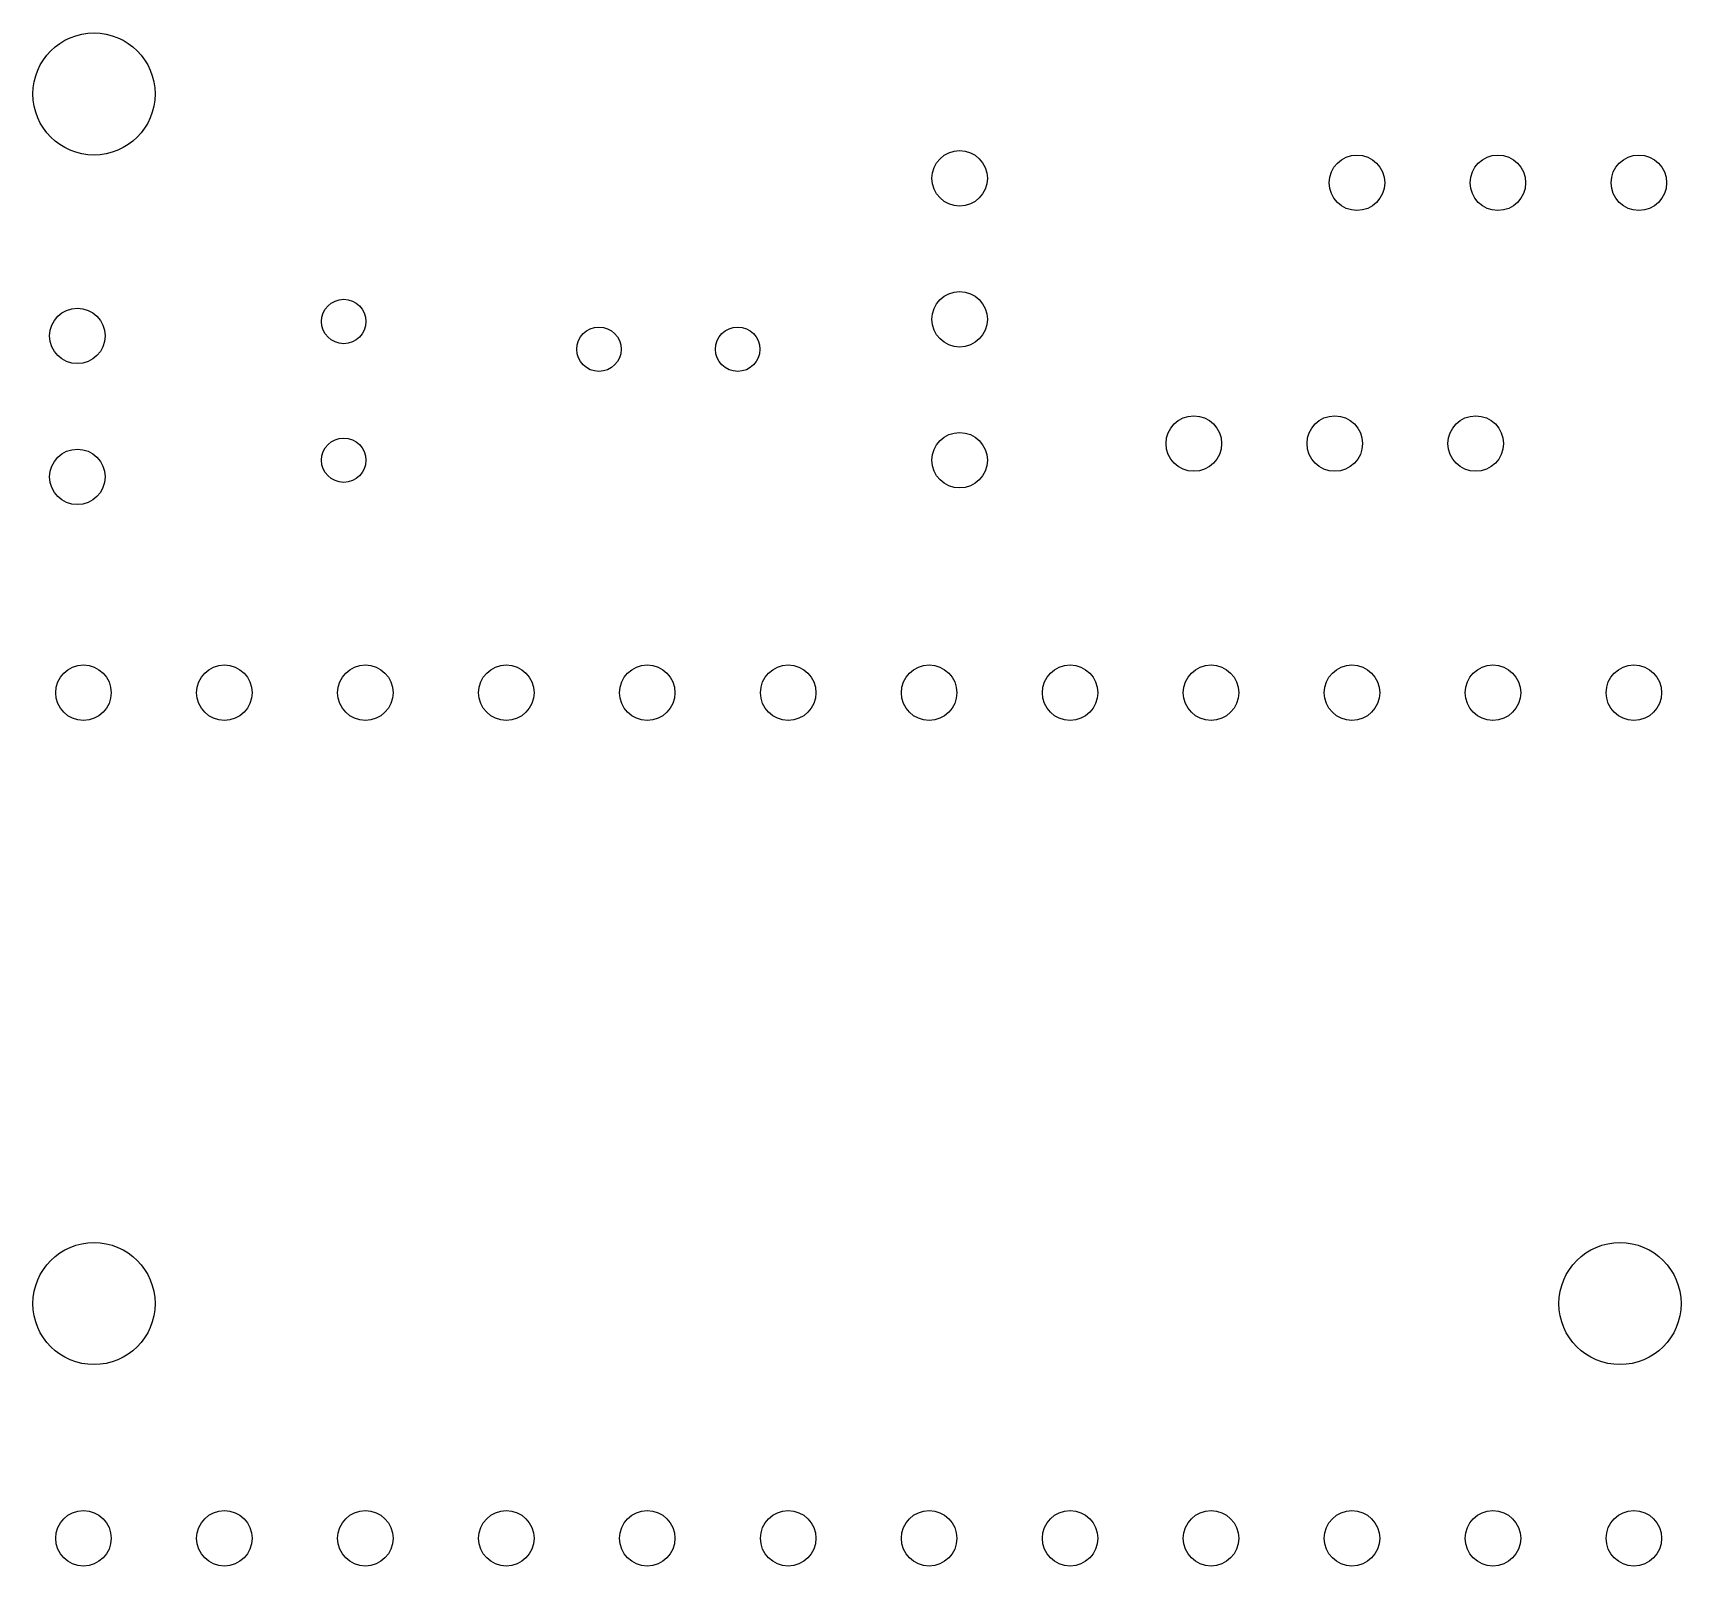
# Model space of a CAD drawing. Header units: millimetres. Extents: x 102.9 to 132.6, y -99.2 to -71.6.
import ezdxf

# ---------------------------------------------------------------- set-up
doc = ezdxf.new("R2010")
doc.units = ezdxf.units.MM
doc.layers.add('User.Drawings', color=9, linetype='CONTINUOUS', true_color=0xc2c2c2)

msp = doc.modelspace()

# ---------------------------------------------------------------- linework, layer by layer
at = {"layer": 'User.Drawings'}
for centre, radius in [((104, -72.7), 1.1), ((104, -72.7), 1.1), ((119.6, -74.22), 0.5), ((119.6, -74.22), 0.5), ((126.76, -74.3), 0.5), ((126.76, -74.3), 0.5), ((129.3, -74.3), 0.5), ((129.3, -74.3), 0.5), ((131.84, -74.3), 0.5), ((131.84, -74.3), 0.5), ((119.6, -76.76), 0.5), ((119.6, -76.76), 0.5), ((103.7, -77.06), 0.5), ((103.7, -77.06), 0.5), ((108.5, -76.8), 0.4), ((108.5, -76.8), 0.4), ((113.1, -77.3), 0.4), ((113.1, -77.3), 0.4), ((115.6, -77.3), 0.4), ((115.6, -77.3), 0.4), ((123.82, -79), 0.5), ((123.82, -79), 0.5), ((126.36, -79), 0.5), ((126.36, -79), 0.5), ((128.9, -79), 0.5), ((128.9, -79), 0.5), ((108.5, -79.3), 0.4), ((108.5, -79.3), 0.4), ((119.6, -79.3), 0.5), ((119.6, -79.3), 0.5), ((103.7, -79.6), 0.5), ((103.7, -79.6), 0.5), ((103.81, -83.49), 0.5), ((103.81, -83.49), 0.5), ((106.35, -83.49), 0.5), ((106.35, -83.49), 0.5), ((108.89, -83.49), 0.5), ((108.89, -83.49), 0.5), ((111.43, -83.49), 0.5), ((111.43, -83.49), 0.5), ((113.97, -83.49), 0.5), ((113.97, -83.49), 0.5), ((116.51, -83.49), 0.5), ((116.51, -83.49), 0.5), ((119.05, -83.49), 0.5), ((119.05, -83.49), 0.5), ((121.59, -83.49), 0.5), ((121.59, -83.49), 0.5), ((124.13, -83.49), 0.5), ((124.13, -83.49), 0.5), ((126.67, -83.49), 0.5), ((126.67, -83.49), 0.5), ((129.21, -83.49), 0.5), ((129.21, -83.49), 0.5), ((131.75, -83.49), 0.5), ((131.75, -83.49), 0.5), ((104, -94.5), 1.1), ((104, -94.5), 1.1), ((131.5, -94.5), 1.1), ((131.5, -94.5), 1.1), ((103.81, -98.73), 0.5), ((103.81, -98.73), 0.5), ((106.35, -98.73), 0.5), ((106.35, -98.73), 0.5), ((108.89, -98.73), 0.5), ((108.89, -98.73), 0.5), ((111.43, -98.73), 0.5), ((111.43, -98.73), 0.5), ((113.97, -98.73), 0.5), ((113.97, -98.73), 0.5), ((116.51, -98.73), 0.5), ((116.51, -98.73), 0.5), ((119.05, -98.73), 0.5), ((119.05, -98.73), 0.5), ((121.59, -98.73), 0.5), ((121.59, -98.73), 0.5), ((124.13, -98.73), 0.5), ((124.13, -98.73), 0.5), ((126.67, -98.73), 0.5), ((126.67, -98.73), 0.5), ((129.21, -98.73), 0.5), ((129.21, -98.73), 0.5), ((131.75, -98.73), 0.5), ((131.75, -98.73), 0.5)]:
    msp.add_circle(centre, radius, dxfattribs=at)

doc.saveas('drawing.dxf')
